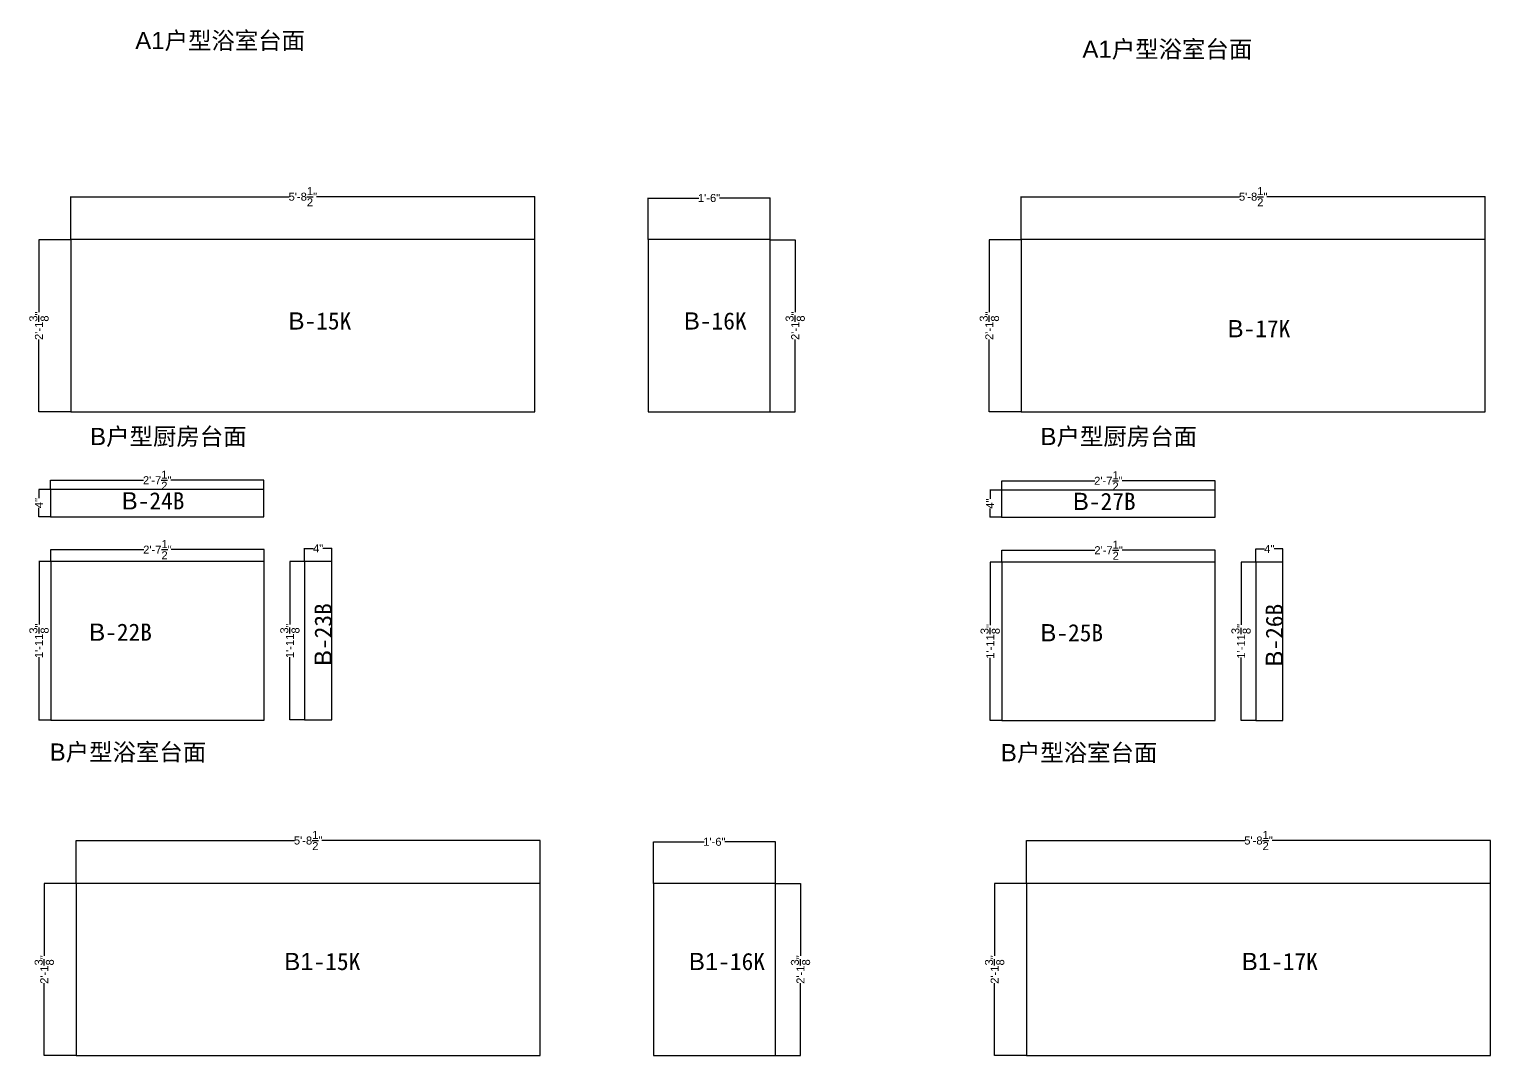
# Model space of a CAD drawing. Header units: inches. Extents: x -997106 to 39633, y -30199 to 1961.
# Drawn here: x 25668 to 31145, y -6296 to -2449 of the extents above; entities that cross this region are included whole.
import ezdxf

# ---------------------------------------------------------------- set-up
doc = ezdxf.new("R2010")
doc.units = ezdxf.units.IN
doc.header["$MEASUREMENT"] = 0
doc.layers.get('Defpoints').update_dxf_attribs({"color": 3})
doc.layers.add('编号', color=10, linetype='Continuous', plot=False)
doc.styles.get("Standard").update_dxf_attribs({"font": 'arial.ttf'})
doc.dimstyles.get("Standard").update_dxf_attribs({"dimtxt": 30, "dimasz": 1, "dimexe": 0.18, "dimexo": 0.0625, "dimgap": 0.09, "dimtad": 0, "dimtoh": 1, "dimdec": 4, "dimlfac": 0.03937, "dimzin": 0, "dimdsep": 46, "dimlunit": 4, "dimtxsty": 'Standard', "dimblk": 'ARCHTICK', "dimcen": 1, "dimadec": 0, "dimazin": 0, "dimtfac": 1, "dimtdec": 4, "dimtix": 1, "dimtofl": 0, "dimtmove": 2, "dimatfit": 3, "dimldrblk": 'ARCHTICK', "dimfxl": 1, "dimtolj": 1, "dimtzin": 0, "dimarcsym": 0})

# ---------------------------------------------------------------- blocks, each defined once
blk = doc.blocks.new('_ArchTick')
at = {"color": 0, "linetype": 'ByBlock', "const_width": 0.15}
blk.add_lwpolyline([(-0.5, -0.5), (0.5, 0.5)], dxfattribs=at)
blk = doc.blocks.new('*D114')
at = {"color": 0, "lineweight": -2, "transparency": 16777216}
for p, q in [((25823, -3237.6), (25823, -3076.4)), ((25823, -3076.6), (26642.1, -3076.6)), ((27563, -3076.6), (26743.9, -3076.6)), ((27563, -3237.6), (27563, -3076.4))]:
    blk.add_line(p, q, dxfattribs=at)
at = {"layer": 'Defpoints', "color": 0, "transparency": 16777216}
for p in [(27563, -3076.6), (25823, -3237.7), (27563, -3237.7)]:
    blk.add_point(p, dxfattribs=at)
at = {"color": 0, "lineweight": -2, "transparency": 16777216, "rotation": 180}
blk.add_blockref('_ArchTick', (25823, -3076.6), dxfattribs=at)
at = {"color": 0, "lineweight": -2, "transparency": 16777216}
blk.add_blockref('_ArchTick', (27563, -3076.6), dxfattribs=at)
at = {"color": 0, "transparency": 16777216, "insert": (26693, -3076.6), "char_height": 30, "attachment_point": 5}
blk.add_mtext('\\A1;5\'-8{\\H1x;\\S1/2;}"', dxfattribs=at)
blk = doc.blocks.new('*D115')
at = {"color": 0, "lineweight": -2, "transparency": 16777216}
for p, q in [((25823, -3237.7), (25703.8, -3237.7)), ((25704, -3237.7), (25704, -3509.1)), ((25704, -3882.7), (25704, -3611.3)), ((25823, -3882.7), (25703.8, -3882.7))]:
    blk.add_line(p, q, dxfattribs=at)
at = {"layer": 'Defpoints', "color": 0, "transparency": 16777216}
for p in [(25823, -3237.7), (25704, -3882.7), (25823, -3882.7)]:
    blk.add_point(p, dxfattribs=at)
at = {"color": 0, "lineweight": -2, "transparency": 16777216}
for p, rotation in [((25704, -3237.7), 90), ((25704, -3882.7), 270)]:
    blk.add_blockref('_ArchTick', p, dxfattribs=dict(at, rotation=rotation))
at = {"color": 0, "transparency": 16777216, "insert": (25704, -3560.2), "char_height": 30, "attachment_point": 5, "rotation": 90}
blk.add_mtext('\\A1;2\'-1{\\H1x;\\S3/8;}"', dxfattribs=at)
blk = doc.blocks.new('*D116')
at = {"color": 0, "lineweight": -2, "transparency": 16777216}
for p, q in [((27987.1, -3237.6), (27987.1, -3081.4)), ((27987.1, -3081.6), (28177.1, -3081.6)), ((28444.1, -3081.6), (28254.2, -3081.6)), ((28444.1, -3237.6), (28444.1, -3081.4))]:
    blk.add_line(p, q, dxfattribs=at)
at = {"layer": 'Defpoints', "color": 0, "transparency": 16777216}
for p in [(28444.1, -3081.6), (27987.1, -3237.7), (28444.1, -3237.7)]:
    blk.add_point(p, dxfattribs=at)
at = {"color": 0, "lineweight": -2, "transparency": 16777216, "rotation": 180}
blk.add_blockref('_ArchTick', (27987.1, -3081.6), dxfattribs=at)
at = {"color": 0, "lineweight": -2, "transparency": 16777216}
blk.add_blockref('_ArchTick', (28444.1, -3081.6), dxfattribs=at)
at = {"color": 0, "transparency": 16777216, "insert": (28215.6, -3081.6), "char_height": 30, "attachment_point": 5}
blk.add_mtext('\\A1;1\'-6"', dxfattribs=at)
blk = doc.blocks.new('*D117')
at = {"color": 0, "lineweight": -2, "transparency": 16777216}
for p, q in [((28444.2, -3237.7), (28538.6, -3237.7)), ((28538.4, -3237.7), (28538.4, -3509.1)), ((28538.4, -3882.7), (28538.4, -3611.3)), ((28444.2, -3882.7), (28538.6, -3882.7))]:
    blk.add_line(p, q, dxfattribs=at)
at = {"layer": 'Defpoints', "color": 0, "transparency": 16777216}
for p in [(28444.1, -3237.7), (28444.1, -3882.7), (28538.4, -3882.7)]:
    blk.add_point(p, dxfattribs=at)
at = {"color": 0, "lineweight": -2, "transparency": 16777216}
for p, rotation in [((28538.4, -3237.7), 90), ((28538.4, -3882.7), 270)]:
    blk.add_blockref('_ArchTick', p, dxfattribs=dict(at, rotation=rotation))
at = {"color": 0, "transparency": 16777216, "insert": (28538.4, -3560.2), "char_height": 30, "attachment_point": 5, "rotation": 90}
blk.add_mtext('\\A1;2\'-1{\\H1x;\\S3/8;}"', dxfattribs=at)
blk = doc.blocks.new('*D118')
at = {"color": 0, "lineweight": -2, "transparency": 16777216}
for p, q in [((29385, -3237.6), (29385, -3076.4)), ((29385, -3076.6), (30204.1, -3076.6)), ((31125, -3076.6), (30305.9, -3076.6)), ((31125, -3237.6), (31125, -3076.4))]:
    blk.add_line(p, q, dxfattribs=at)
at = {"layer": 'Defpoints', "color": 0, "transparency": 16777216}
for p in [(31125, -3076.6), (29385, -3237.7), (31125, -3237.7)]:
    blk.add_point(p, dxfattribs=at)
at = {"color": 0, "lineweight": -2, "transparency": 16777216, "rotation": 180}
blk.add_blockref('_ArchTick', (29385, -3076.6), dxfattribs=at)
at = {"color": 0, "lineweight": -2, "transparency": 16777216}
blk.add_blockref('_ArchTick', (31125, -3076.6), dxfattribs=at)
at = {"color": 0, "transparency": 16777216, "insert": (30255, -3076.6), "char_height": 30, "attachment_point": 5}
blk.add_mtext('\\A1;5\'-8{\\H1x;\\S1/2;}"', dxfattribs=at)
blk = doc.blocks.new('*D119')
at = {"color": 0, "lineweight": -2, "transparency": 16777216}
for p, q in [((29385, -3237.7), (29265.9, -3237.7)), ((29266, -3237.7), (29266, -3509.1)), ((29266, -3882.7), (29266, -3611.3)), ((29385, -3882.7), (29265.9, -3882.7))]:
    blk.add_line(p, q, dxfattribs=at)
at = {"layer": 'Defpoints', "color": 0, "transparency": 16777216}
for p in [(29385, -3237.7), (29266, -3882.7), (29385, -3882.7)]:
    blk.add_point(p, dxfattribs=at)
at = {"color": 0, "lineweight": -2, "transparency": 16777216}
for p, rotation in [((29266, -3237.7), 90), ((29266, -3882.7), 270)]:
    blk.add_blockref('_ArchTick', p, dxfattribs=dict(at, rotation=rotation))
at = {"color": 0, "transparency": 16777216, "insert": (29266, -3560.2), "char_height": 30, "attachment_point": 5, "rotation": 90}
blk.add_mtext('\\A1;2\'-1{\\H1x;\\S3/8;}"', dxfattribs=at)
blk = doc.blocks.new('*D158')
at = {"color": 0, "lineweight": -2, "transparency": 16777216}
for p, q in [((25842.9, -5650.2), (25842.9, -5489.1)), ((25842.9, -5489.2), (26662, -5489.2)), ((27582.9, -5489.2), (26763.8, -5489.2)), ((27582.9, -5650.2), (27582.9, -5489.1))]:
    blk.add_line(p, q, dxfattribs=at)
at = {"layer": 'Defpoints', "color": 0, "transparency": 16777216}
for p in [(27582.9, -5489.2), (25842.9, -5650.3), (27582.9, -5650.3)]:
    blk.add_point(p, dxfattribs=at)
at = {"color": 0, "lineweight": -2, "transparency": 16777216, "rotation": 180}
blk.add_blockref('_ArchTick', (25842.9, -5489.2), dxfattribs=at)
at = {"color": 0, "lineweight": -2, "transparency": 16777216}
blk.add_blockref('_ArchTick', (27582.9, -5489.2), dxfattribs=at)
at = {"color": 0, "transparency": 16777216, "insert": (26712.9, -5489.2), "char_height": 30, "attachment_point": 5}
blk.add_mtext('\\A1;5\'-8{\\H1x;\\S1/2;}"', dxfattribs=at)
blk = doc.blocks.new('*D159')
at = {"color": 0, "lineweight": -2, "transparency": 16777216}
for p, q in [((25842.8, -5650.3), (25723.7, -5650.3)), ((25723.9, -5650.3), (25723.9, -5921.7)), ((25723.9, -6295.3), (25723.9, -6023.9)), ((25842.8, -6295.3), (25723.7, -6295.3))]:
    blk.add_line(p, q, dxfattribs=at)
at = {"layer": 'Defpoints', "color": 0, "transparency": 16777216}
for p in [(25842.9, -5650.3), (25723.9, -6295.3), (25842.9, -6295.3)]:
    blk.add_point(p, dxfattribs=at)
at = {"color": 0, "lineweight": -2, "transparency": 16777216}
for p, rotation in [((25723.9, -5650.3), 90), ((25723.9, -6295.3), 270)]:
    blk.add_blockref('_ArchTick', p, dxfattribs=dict(at, rotation=rotation))
at = {"color": 0, "transparency": 16777216, "insert": (25723.9, -5972.8), "char_height": 30, "attachment_point": 5, "rotation": 90}
blk.add_mtext('\\A1;2\'-1{\\H1x;\\S3/8;}"', dxfattribs=at)
blk = doc.blocks.new('*D160')
at = {"color": 0, "lineweight": -2, "transparency": 16777216}
for p, q in [((28007, -5650.2), (28007, -5494)), ((28007, -5494.2), (28197, -5494.2)), ((28464, -5494.2), (28274.1, -5494.2)), ((28464, -5650.2), (28464, -5494))]:
    blk.add_line(p, q, dxfattribs=at)
at = {"layer": 'Defpoints', "color": 0, "transparency": 16777216}
for p in [(28464, -5494.2), (28007, -5650.3), (28464, -5650.3)]:
    blk.add_point(p, dxfattribs=at)
at = {"color": 0, "lineweight": -2, "transparency": 16777216, "rotation": 180}
blk.add_blockref('_ArchTick', (28007, -5494.2), dxfattribs=at)
at = {"color": 0, "lineweight": -2, "transparency": 16777216}
blk.add_blockref('_ArchTick', (28464, -5494.2), dxfattribs=at)
at = {"color": 0, "transparency": 16777216, "insert": (28235.5, -5494.2), "char_height": 30, "attachment_point": 5}
blk.add_mtext('\\A1;1\'-6"', dxfattribs=at)
blk = doc.blocks.new('*D161')
at = {"color": 0, "lineweight": -2, "transparency": 16777216}
for p, q in [((28464.1, -5650.3), (28558.4, -5650.3)), ((28558.3, -5650.3), (28558.3, -5921.7)), ((28558.3, -6295.3), (28558.3, -6023.9)), ((28464.1, -6295.3), (28558.4, -6295.3))]:
    blk.add_line(p, q, dxfattribs=at)
at = {"layer": 'Defpoints', "color": 0, "transparency": 16777216}
for p in [(28464, -5650.3), (28464, -6295.3), (28558.3, -6295.3)]:
    blk.add_point(p, dxfattribs=at)
at = {"color": 0, "lineweight": -2, "transparency": 16777216}
for p, rotation in [((28558.3, -5650.3), 90), ((28558.3, -6295.3), 270)]:
    blk.add_blockref('_ArchTick', p, dxfattribs=dict(at, rotation=rotation))
at = {"color": 0, "transparency": 16777216, "insert": (28558.3, -5972.8), "char_height": 30, "attachment_point": 5, "rotation": 90}
blk.add_mtext('\\A1;2\'-1{\\H1x;\\S3/8;}"', dxfattribs=at)
blk = doc.blocks.new('*D162')
at = {"color": 0, "lineweight": -2, "transparency": 16777216}
for p, q in [((29404.9, -5650.2), (29404.9, -5489.1)), ((29404.9, -5489.2), (30224, -5489.2)), ((31144.9, -5489.2), (30325.8, -5489.2)), ((31144.9, -5650.2), (31144.9, -5489.1))]:
    blk.add_line(p, q, dxfattribs=at)
at = {"layer": 'Defpoints', "color": 0, "transparency": 16777216}
for p in [(31144.9, -5489.2), (29404.9, -5650.3), (31144.9, -5650.3)]:
    blk.add_point(p, dxfattribs=at)
at = {"color": 0, "lineweight": -2, "transparency": 16777216, "rotation": 180}
blk.add_blockref('_ArchTick', (29404.9, -5489.2), dxfattribs=at)
at = {"color": 0, "lineweight": -2, "transparency": 16777216}
blk.add_blockref('_ArchTick', (31144.9, -5489.2), dxfattribs=at)
at = {"color": 0, "transparency": 16777216, "insert": (30274.9, -5489.2), "char_height": 30, "attachment_point": 5}
blk.add_mtext('\\A1;5\'-8{\\H1x;\\S1/2;}"', dxfattribs=at)
blk = doc.blocks.new('*D163')
at = {"color": 0, "lineweight": -2, "transparency": 16777216}
for p, q in [((29404.8, -5650.3), (29285.7, -5650.3)), ((29285.9, -5650.3), (29285.9, -5921.7)), ((29285.9, -6295.3), (29285.9, -6023.9)), ((29404.8, -6295.3), (29285.7, -6295.3))]:
    blk.add_line(p, q, dxfattribs=at)
at = {"layer": 'Defpoints', "color": 0, "transparency": 16777216}
for p in [(29404.9, -5650.3), (29285.9, -6295.3), (29404.9, -6295.3)]:
    blk.add_point(p, dxfattribs=at)
at = {"color": 0, "lineweight": -2, "transparency": 16777216}
for p, rotation in [((29285.9, -5650.3), 90), ((29285.9, -6295.3), 270)]:
    blk.add_blockref('_ArchTick', p, dxfattribs=dict(at, rotation=rotation))
at = {"color": 0, "transparency": 16777216, "insert": (29285.9, -5972.8), "char_height": 30, "attachment_point": 5, "rotation": 90}
blk.add_mtext('\\A1;2\'-1{\\H1x;\\S3/8;}"', dxfattribs=at)
blk = doc.blocks.new('*D1214')
at = {"color": 0, "lineweight": -2, "transparency": 16777216}
for p, q in [((26699.4, -4443.6), (26644.4, -4443.6)), ((26644.5, -4443.6), (26644.5, -4679.5)), ((26644.5, -5037.6), (26644.5, -4801.7)), ((26699.4, -5037.6), (26644.4, -5037.6))]:
    blk.add_line(p, q, dxfattribs=at)
at = {"layer": 'Defpoints', "color": 0, "transparency": 16777216}
for p in [(26699.5, -4443.6), (26644.5, -5037.6), (26699.5, -5037.6)]:
    blk.add_point(p, dxfattribs=at)
at = {"color": 0, "lineweight": -2, "transparency": 16777216}
for p, rotation in [((26644.5, -4443.6), 90), ((26644.5, -5037.6), 270)]:
    blk.add_blockref('_ArchTick', p, dxfattribs=dict(at, rotation=rotation))
at = {"color": 0, "transparency": 16777216, "insert": (26644.5, -4740.6), "char_height": 30, "attachment_point": 5, "rotation": 90}
blk.add_mtext('\\A1;1\'-11{\\H1x;\\S3/8;}"', dxfattribs=at)
blk = doc.blocks.new('*D1215')
at = {"color": 0, "lineweight": -2, "transparency": 16777216}
for p, q in [((26699.5, -4443.5), (26699.5, -4394.3)), ((26699.5, -4394.5), (26732.6, -4394.5)), ((26801.5, -4394.5), (26768.4, -4394.5)), ((26801.5, -4443.5), (26801.5, -4394.3))]:
    blk.add_line(p, q, dxfattribs=at)
at = {"layer": 'Defpoints', "color": 0, "transparency": 16777216}
for p in [(26801.5, -4394.5), (26699.5, -4443.6), (26801.5, -4443.6)]:
    blk.add_point(p, dxfattribs=at)
at = {"color": 0, "lineweight": -2, "transparency": 16777216, "rotation": 180}
blk.add_blockref('_ArchTick', (26699.5, -4394.5), dxfattribs=at)
at = {"color": 0, "lineweight": -2, "transparency": 16777216}
blk.add_blockref('_ArchTick', (26801.5, -4394.5), dxfattribs=at)
at = {"color": 0, "transparency": 16777216, "insert": (26750.5, -4394.5), "char_height": 30, "attachment_point": 5}
blk.add_mtext('\\A1;4"', dxfattribs=at)
blk = doc.blocks.new('*D1216')
at = {"color": 0, "lineweight": -2, "transparency": 16777216}
for p, q in [((25748, -4443.8), (25748, -4399.1)), ((25748, -4399.3), (26096.8, -4399.3)), ((26548, -4399.3), (26199.1, -4399.3)), ((26548, -4443.8), (26548, -4399.1))]:
    blk.add_line(p, q, dxfattribs=at)
at = {"layer": 'Defpoints', "color": 0, "transparency": 16777216}
for p in [(26548, -4399.3), (25748, -4443.9), (26548, -4443.9)]:
    blk.add_point(p, dxfattribs=at)
at = {"color": 0, "lineweight": -2, "transparency": 16777216, "rotation": 180}
blk.add_blockref('_ArchTick', (25748, -4399.3), dxfattribs=at)
at = {"color": 0, "lineweight": -2, "transparency": 16777216}
blk.add_blockref('_ArchTick', (26548, -4399.3), dxfattribs=at)
at = {"color": 0, "transparency": 16777216, "insert": (26148, -4399.3), "char_height": 30, "attachment_point": 5}
blk.add_mtext('\\A1;2\'-7{\\H1x;\\S1/2;}"', dxfattribs=at)
blk = doc.blocks.new('*D1217')
at = {"color": 0, "lineweight": -2, "transparency": 16777216}
for p, q in [((25747.9, -4443.9), (25704, -4443.9)), ((25704.2, -4443.9), (25704.2, -4679.8)), ((25704.2, -5037.9), (25704.2, -4801.9)), ((25747.9, -5037.9), (25704, -5037.9))]:
    blk.add_line(p, q, dxfattribs=at)
at = {"layer": 'Defpoints', "color": 0, "transparency": 16777216}
for p in [(25748, -4443.9), (25704.2, -5037.9), (25748, -5037.9)]:
    blk.add_point(p, dxfattribs=at)
at = {"color": 0, "lineweight": -2, "transparency": 16777216}
for p, rotation in [((25704.2, -4443.9), 90), ((25704.2, -5037.9), 270)]:
    blk.add_blockref('_ArchTick', p, dxfattribs=dict(at, rotation=rotation))
at = {"color": 0, "transparency": 16777216, "insert": (25704.2, -4740.9), "char_height": 30, "attachment_point": 5, "rotation": 90}
blk.add_mtext('\\A1;1\'-11{\\H1x;\\S3/8;}"', dxfattribs=at)
blk = doc.blocks.new('*D1218')
at = {"color": 0, "lineweight": -2, "transparency": 16777216}
for p, q in [((25747.2, -4173.7), (25703.5, -4173.7)), ((25703.7, -4173.7), (25703.7, -4206.8)), ((25703.7, -4275.7), (25703.7, -4242.7)), ((25747.2, -4275.7), (25703.5, -4275.7))]:
    blk.add_line(p, q, dxfattribs=at)
at = {"layer": 'Defpoints', "color": 0, "transparency": 16777216}
for p in [(25747.2, -4173.7), (25703.7, -4275.7), (25747.2, -4275.7)]:
    blk.add_point(p, dxfattribs=at)
at = {"color": 0, "lineweight": -2, "transparency": 16777216}
for p, rotation in [((25703.7, -4173.7), 90), ((25703.7, -4275.7), 270)]:
    blk.add_blockref('_ArchTick', p, dxfattribs=dict(at, rotation=rotation))
at = {"color": 0, "transparency": 16777216, "insert": (25703.7, -4224.7), "char_height": 30, "attachment_point": 5, "rotation": 90}
blk.add_mtext('\\A1;4"', dxfattribs=at)
blk = doc.blocks.new('*D1219')
at = {"color": 0, "lineweight": -2, "transparency": 16777216}
for p, q in [((25747.2, -4173.7), (25747.2, -4138.9)), ((25747.2, -4139.1), (26096.1, -4139.1)), ((26547.2, -4139.1), (26198.4, -4139.1)), ((26547.2, -4173.7), (26547.2, -4138.9))]:
    blk.add_line(p, q, dxfattribs=at)
at = {"layer": 'Defpoints', "color": 0, "transparency": 16777216}
for p in [(26547.2, -4139.1), (25747.2, -4173.7), (26547.2, -4173.7)]:
    blk.add_point(p, dxfattribs=at)
at = {"color": 0, "lineweight": -2, "transparency": 16777216, "rotation": 180}
blk.add_blockref('_ArchTick', (25747.2, -4139.1), dxfattribs=at)
at = {"color": 0, "lineweight": -2, "transparency": 16777216}
blk.add_blockref('_ArchTick', (26547.2, -4139.1), dxfattribs=at)
at = {"color": 0, "transparency": 16777216, "insert": (26147.2, -4139.1), "char_height": 30, "attachment_point": 5}
blk.add_mtext('\\A1;2\'-7{\\H1x;\\S1/2;}"', dxfattribs=at)
blk = doc.blocks.new('*D1220')
at = {"color": 0, "lineweight": -2, "transparency": 16777216}
for p, q in [((30264.4, -4445.7), (30209.4, -4445.7)), ((30209.5, -4445.7), (30209.5, -4681.6)), ((30209.5, -5039.7), (30209.5, -4803.8)), ((30264.4, -5039.7), (30209.4, -5039.7))]:
    blk.add_line(p, q, dxfattribs=at)
at = {"layer": 'Defpoints', "color": 0, "transparency": 16777216}
for p in [(30264.5, -4445.7), (30209.5, -5039.7), (30264.5, -5039.7)]:
    blk.add_point(p, dxfattribs=at)
at = {"color": 0, "lineweight": -2, "transparency": 16777216}
for p, rotation in [((30209.5, -4445.7), 90), ((30209.5, -5039.7), 270)]:
    blk.add_blockref('_ArchTick', p, dxfattribs=dict(at, rotation=rotation))
at = {"color": 0, "transparency": 16777216, "insert": (30209.5, -4742.7), "char_height": 30, "attachment_point": 5, "rotation": 90}
blk.add_mtext('\\A1;1\'-11{\\H1x;\\S3/8;}"', dxfattribs=at)
blk = doc.blocks.new('*D1221')
at = {"color": 0, "lineweight": -2, "transparency": 16777216}
for p, q in [((30264.5, -4445.7), (30264.5, -4396.4)), ((30264.5, -4396.6), (30297.6, -4396.6)), ((30366.5, -4396.6), (30333.4, -4396.6)), ((30366.5, -4445.7), (30366.5, -4396.4))]:
    blk.add_line(p, q, dxfattribs=at)
at = {"layer": 'Defpoints', "color": 0, "transparency": 16777216}
for p in [(30366.5, -4396.6), (30264.5, -4445.7), (30366.5, -4445.7)]:
    blk.add_point(p, dxfattribs=at)
at = {"color": 0, "lineweight": -2, "transparency": 16777216, "rotation": 180}
blk.add_blockref('_ArchTick', (30264.5, -4396.6), dxfattribs=at)
at = {"color": 0, "lineweight": -2, "transparency": 16777216}
blk.add_blockref('_ArchTick', (30366.5, -4396.6), dxfattribs=at)
at = {"color": 0, "transparency": 16777216, "insert": (30315.5, -4396.6), "char_height": 30, "attachment_point": 5}
blk.add_mtext('\\A1;4"', dxfattribs=at)
blk = doc.blocks.new('*D1222')
at = {"color": 0, "lineweight": -2, "transparency": 16777216}
for p, q in [((29313, -4445.9), (29313, -4401.2)), ((29313, -4401.4), (29661.8, -4401.4)), ((30113, -4401.4), (29764.1, -4401.4)), ((30113, -4445.9), (30113, -4401.2))]:
    blk.add_line(p, q, dxfattribs=at)
at = {"layer": 'Defpoints', "color": 0, "transparency": 16777216}
for p in [(30113, -4401.4), (29313, -4446), (30113, -4446)]:
    blk.add_point(p, dxfattribs=at)
at = {"color": 0, "lineweight": -2, "transparency": 16777216, "rotation": 180}
blk.add_blockref('_ArchTick', (29313, -4401.4), dxfattribs=at)
at = {"color": 0, "lineweight": -2, "transparency": 16777216}
blk.add_blockref('_ArchTick', (30113, -4401.4), dxfattribs=at)
at = {"color": 0, "transparency": 16777216, "insert": (29713, -4401.4), "char_height": 30, "attachment_point": 5}
blk.add_mtext('\\A1;2\'-7{\\H1x;\\S1/2;}"', dxfattribs=at)
blk = doc.blocks.new('*D1223')
at = {"color": 0, "lineweight": -2, "transparency": 16777216}
for p, q in [((29312.9, -4446), (29269, -4446)), ((29269.2, -4446), (29269.2, -4681.9)), ((29269.2, -5040), (29269.2, -4804.1)), ((29312.9, -5040), (29269, -5040))]:
    blk.add_line(p, q, dxfattribs=at)
at = {"layer": 'Defpoints', "color": 0, "transparency": 16777216}
for p in [(29313, -4446), (29269.2, -5040), (29313, -5040)]:
    blk.add_point(p, dxfattribs=at)
at = {"color": 0, "lineweight": -2, "transparency": 16777216}
for p, rotation in [((29269.2, -4446), 90), ((29269.2, -5040), 270)]:
    blk.add_blockref('_ArchTick', p, dxfattribs=dict(at, rotation=rotation))
at = {"color": 0, "transparency": 16777216, "insert": (29269.2, -4743), "char_height": 30, "attachment_point": 5, "rotation": 90}
blk.add_mtext('\\A1;1\'-11{\\H1x;\\S3/8;}"', dxfattribs=at)
blk = doc.blocks.new('*D1224')
at = {"color": 0, "lineweight": -2, "transparency": 16777216}
for p, q in [((29312.2, -4175.8), (29268.5, -4175.8)), ((29268.7, -4175.8), (29268.7, -4208.9)), ((29268.7, -4277.8), (29268.7, -4244.8)), ((29312.2, -4277.8), (29268.5, -4277.8))]:
    blk.add_line(p, q, dxfattribs=at)
at = {"layer": 'Defpoints', "color": 0, "transparency": 16777216}
for p in [(29312.3, -4175.8), (29268.7, -4277.8), (29312.3, -4277.8)]:
    blk.add_point(p, dxfattribs=at)
at = {"color": 0, "lineweight": -2, "transparency": 16777216}
for p, rotation in [((29268.7, -4175.8), 90), ((29268.7, -4277.8), 270)]:
    blk.add_blockref('_ArchTick', p, dxfattribs=dict(at, rotation=rotation))
at = {"color": 0, "transparency": 16777216, "insert": (29268.7, -4226.8), "char_height": 30, "attachment_point": 5, "rotation": 90}
blk.add_mtext('\\A1;4"', dxfattribs=at)
blk = doc.blocks.new('*D1225')
at = {"color": 0, "lineweight": -2, "transparency": 16777216}
for p, q in [((29312.3, -4175.8), (29312.3, -4141)), ((29312.3, -4141.2), (29661.1, -4141.2)), ((30112.3, -4141.2), (29763.4, -4141.2)), ((30112.3, -4175.8), (30112.3, -4141))]:
    blk.add_line(p, q, dxfattribs=at)
at = {"layer": 'Defpoints', "color": 0, "transparency": 16777216}
for p in [(30112.3, -4141.2), (29312.3, -4175.8), (30112.3, -4175.8)]:
    blk.add_point(p, dxfattribs=at)
at = {"color": 0, "lineweight": -2, "transparency": 16777216, "rotation": 180}
blk.add_blockref('_ArchTick', (29312.3, -4141.2), dxfattribs=at)
at = {"color": 0, "lineweight": -2, "transparency": 16777216}
blk.add_blockref('_ArchTick', (30112.3, -4141.2), dxfattribs=at)
at = {"color": 0, "transparency": 16777216, "insert": (29712.3, -4141.2), "char_height": 30, "attachment_point": 5}
blk.add_mtext('\\A1;2\'-7{\\H1x;\\S1/2;}"', dxfattribs=at)

msp = doc.modelspace()

# ---------------------------------------------------------------- linework, layer by layer
for points in [[(25823.03142, -3882.66081), (27563.03142, -3882.66081), (27563.03142, -3237.66081), (25823.03142, -3237.66081)], [(27987.14558, -3882.66081), (28444.14558, -3882.66081), (28444.14558, -3237.66081), (27987.14558, -3237.66081)], [(29385.041, -3882.66081), (31125.041, -3882.66081), (31125.041, -3237.66081), (29385.041, -3237.66081)], [(25747.24714, -4275.72487), (26547.24714, -4275.72487), (26547.24714, -4173.72487), (25747.24714, -4173.72487)], [(29312.25191, -4277.83675), (30112.25191, -4277.83675), (30112.25191, -4175.83675), (29312.25191, -4175.83675)], [(25747.98043, -5037.85724), (26547.98043, -5037.85724), (26547.98043, -4443.85724), (25747.98043, -4443.85724)], [(26699.48632, -5037.61075), (26801.48632, -5037.61075), (26801.48632, -4443.61075), (26699.48632, -4443.61075)], [(29312.9852, -5039.96912), (30112.9852, -5039.96912), (30112.9852, -4445.96912), (29312.9852, -4445.96912)], [(30264.49109, -5039.72263), (30366.49109, -5039.72263), (30366.49109, -4445.72263), (30264.49109, -4445.72263)], [(25842.89883, -6295.3072), (27582.89883, -6295.3072), (27582.89883, -5650.3072), (25842.89883, -5650.3072)], [(28007.01298, -6295.3072), (28464.01298, -6295.3072), (28464.01298, -5650.3072), (28007.01298, -5650.3072)], [(29404.9084, -6295.3072), (31144.9084, -6295.3072), (31144.9084, -5650.3072), (29404.9084, -5650.3072)]]:
    msp.add_lwpolyline(points, close=True)

# ---------------------------------------------------------------- texts
at = {"char_height": 64.3508622, "attachment_point": 1}
for s, insert in [('A1{\\fSimSun|b0|i0|c134|p2;户型浴室台面}', (26064.96088, -2459.37871)), ('A1{\\fSimSun|b0|i0|c134|p2;户型浴室台面}', (29614.96675, -2491.63473)), ('B{\\fSimSun|b0|i0|c134|p2;户型厨房台面}', (25895.79883, -3942.92955)), ('B{\\fSimSun|b0|i0|c134|p2;户型厨房台面}', (29457.8084, -3942.92955)), ('B{\\fSimSun|b0|i0|c134|p2;户型浴室台面}', (25744.17519, -5125.5741)), ('B{\\fSimSun|b0|i0|c134|p2;户型浴室台面}', (29309.17996, -5127.68598))]:
    msp.add_mtext(s, dxfattribs=dict(at, insert=insert))
at = {"layer": '编号', "char_height": 64.3508622, "attachment_point": 1}
for s, insert in [('B{\\fSimSun|b0|i0|c134|p2;-15K}', (26639.44463, -3509.96875)), ('B{\\fSimSun|b0|i0|c134|p2;-16K}', (28121.18828, -3509.96875)), ('B{\\fSimSun|b0|i0|c134|p2;-17K}', (30159.1372, -3538.95143)), ('B{\\fSimSun|b0|i0|c134|p2;-24B}', (26014.25669, -4184.17175)), ('B{\\fSimSun|b0|i0|c134|p2;-27B}', (29579.26146, -4186.28363)), ('B{\\fSimSun|b0|i0|c134|p2;-22B}', (25892.32464, -4676.243)), ('B{\\fSimSun|b0|i0|c134|p2;-25B}', (29457.32941, -4678.35488)), ('B1{\\fSimSun|b0|i0|c134|p2;-15K}', (26623.41302, -5910.32189)), ('B1{\\fSimSun|b0|i0|c134|p2;-16K}', (28140.06694, -5910.32189)), ('B1{\\fSimSun|b0|i0|c134|p2;-17K}', (30212.27544, -5910.32189))]:
    msp.add_mtext(s, dxfattribs=dict(at, insert=insert))
at = {"layer": '编号', "char_height": 64.3508622, "attachment_point": 1, "rotation": 90}
for s, insert in [('B{\\fSimSun|b0|i0|c134|p2;-23B}', (26736.87208, -4835.28008)), ('B{\\fSimSun|b0|i0|c134|p2;-26B}', (30301.87685, -4837.39196))]:
    msp.add_mtext(s, dxfattribs=dict(at, insert=insert))

# ---------------------------------------------------------------- dimensions: what is measured, and where the dimension line sits
for base, p1, p2, picture, middle in [((27563.03142, -3076.59805), (25823.03142, -3237.66081), (27563.03142, -3237.66081), '*D114', (26693.03142, -3076.59805)), ((28444.14558, -3081.56139), (27987.14558, -3237.66081), (28444.14558, -3237.66081), '*D116', (28215.64558, -3081.56139)), ((31125.041, -3076.59805), (29385.041, -3237.66081), (31125.041, -3237.66081), '*D118', (30255.041, -3076.59805)), ((26547.24714, -4139.09643), (25747.24714, -4173.72487), (26547.24714, -4173.72487), '*D1219', (26147.24714, -4139.09643)), ((30112.25191, -4141.20831), (29312.25191, -4175.83675), (30112.25191, -4175.83675), '*D1225', (29712.25191, -4141.20831)), ((26547.98043, -4399.29041), (25747.98043, -4443.85724), (26547.98043, -4443.85724), '*D1216', (26147.98043, -4399.29041)), ((26801.48632, -4394.50989), (26699.48632, -4443.61075), (26801.48632, -4443.61075), '*D1215', (26750.48632, -4394.50989)), ((30112.9852, -4401.40229), (29312.9852, -4445.96912), (30112.9852, -4445.96912), '*D1222', (29712.9852, -4401.40229)), ((30366.49109, -4396.62177), (30264.49109, -4445.72263), (30366.49109, -4445.72263), '*D1221', (30315.49109, -4396.62177)), ((27582.89883, -5489.24444), (25842.89883, -5650.3072), (27582.89883, -5650.3072), '*D158', (26712.89883, -5489.24444)), ((28464.01298, -5494.20778), (28007.01298, -5650.3072), (28464.01298, -5650.3072), '*D160', (28235.51298, -5494.20778)), ((31144.9084, -5489.24444), (29404.9084, -5650.3072), (31144.9084, -5650.3072), '*D162', (30274.9084, -5489.24444))]:
    dim = msp.add_linear_dim(base=base, p1=p1, p2=p2, dimstyle='Standard')
    dim.commit()
    dim.dimension.update_dxf_attribs({"geometry": picture, "text_midpoint": middle})
for base, p1, p2, picture, middle in [((25704.0228301297, -3882.6608132585), (25823.0314245184, -3237.6608132585), (25823.0314245184, -3882.6608132585), '*D115', (25704.0228301297, -3560.1608132585)), ((28538.3955546304, -3882.6608132585), (28444.1455750057, -3237.6608132585), (28444.1455750057, -3882.6608132585), '*D117', (28538.3955546304, -3560.1608132585)), ((29266.0324021997, -3882.6608132585), (29385.0409965884, -3237.6608132585), (29385.0409965884, -3882.6608132585), '*D119', (29266.0324021997, -3560.1608132585)), ((25703.71139, -4275.72487), (25747.24714, -4173.72487), (25747.24714, -4275.72487), '*D1218', (25703.71139, -4224.72487)), ((29268.71616, -4277.83675), (29312.25191, -4175.83675), (29312.25191, -4277.83675), '*D1224', (29268.71616, -4226.83675)), ((25704.16082, -5037.85724), (25747.98043, -4443.85724), (25747.98043, -5037.85724), '*D1217', (25704.16082, -4740.85724)), ((26644.54062, -5037.61075), (26699.48632, -4443.61075), (26699.48632, -5037.61075), '*D1214', (26644.54062, -4740.61075)), ((29269.16559, -5039.96912), (29312.9852, -4445.96912), (29312.9852, -5039.96912), '*D1223', (29269.16559, -4742.96912)), ((30209.54539, -5039.72263), (30264.49109, -4445.72263), (30264.49109, -5039.72263), '*D1220', (30209.54539, -4742.72263)), ((25723.8902360519, -6295.3071975612), (25842.8988304406, -5650.3071975612), (25842.8988304406, -6295.3071975612), '*D159', (25723.8902360519, -5972.8071975612)), ((28558.2629605526, -6295.3071975612), (28464.0129809279, -5650.3071975612), (28464.0129809279, -6295.3071975612), '*D161', (28558.2629605526, -5972.8071975612)), ((29285.8998081219, -6295.3071975612), (29404.9084025106, -5650.3071975612), (29404.9084025106, -6295.3071975612), '*D163', (29285.8998081219, -5972.8071975612))]:
    dim = msp.add_linear_dim(base=base, p1=p1, p2=p2, angle=90, dimstyle='Standard')
    dim.commit()
    dim.dimension.update_dxf_attribs({"geometry": picture, "text_midpoint": middle})

doc.saveas('drawing.dxf')
